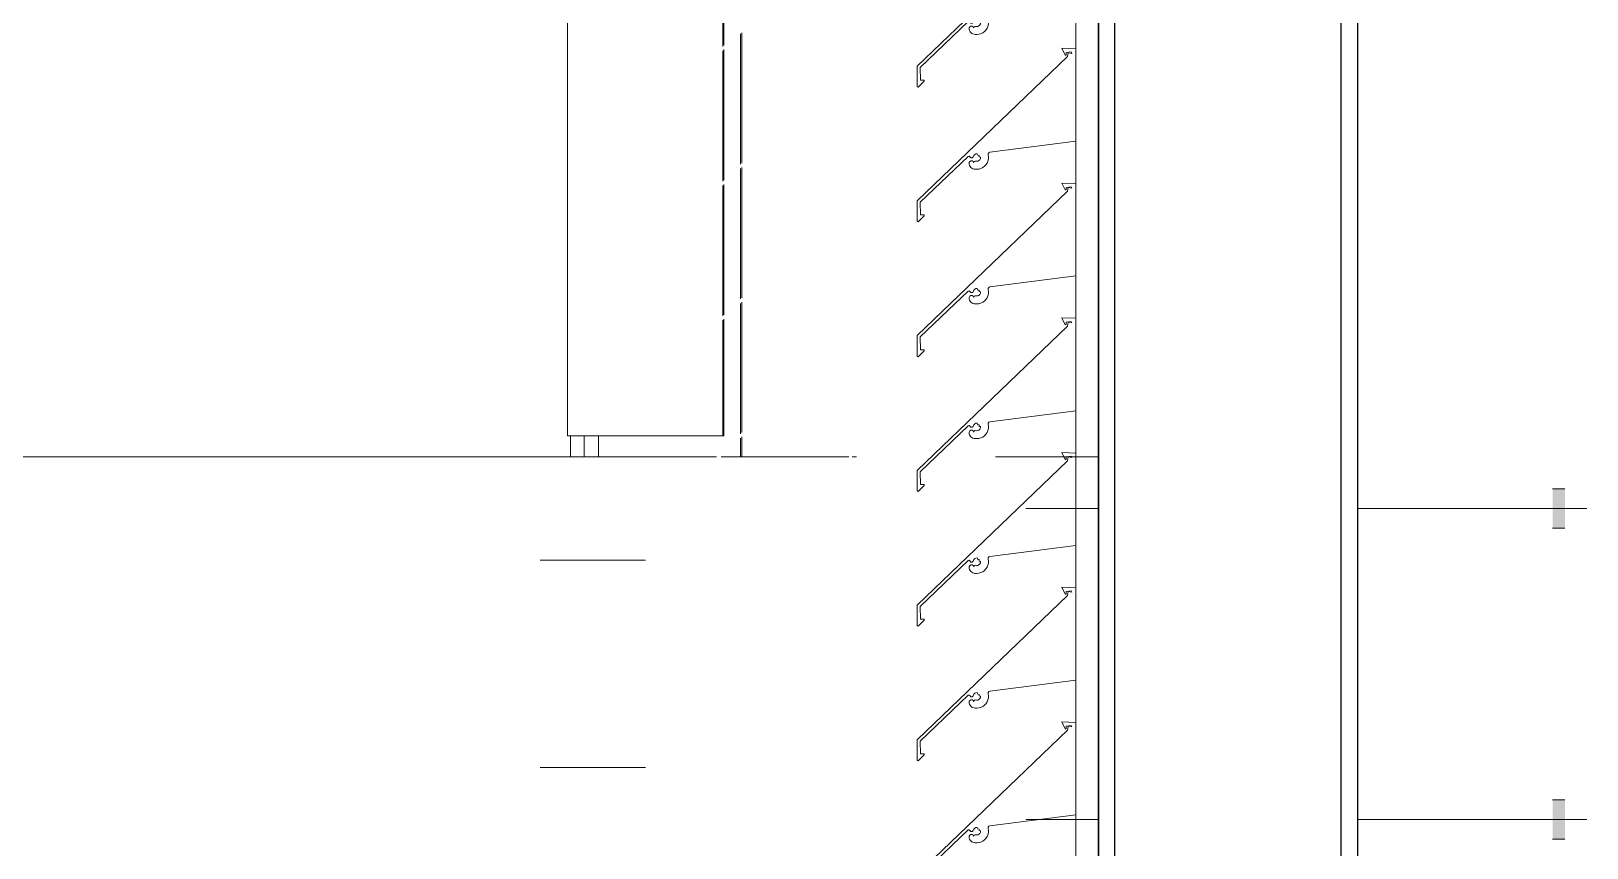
# Model space of a CAD drawing. Header units: millimetres. Extents: x -220592 to 404889, y -217665 to 38245.
# Drawn here: x 27251 to 28001, y -29455 to -29061 of the extents above; entities that cross this region are included whole.
import ezdxf

# ---------------------------------------------------------------- set-up
doc = ezdxf.new("R2010")
doc.units = ezdxf.units.MM
doc.set_wipeout_variables(frame=1)
doc.linetypes.add('XKITLINE00', pattern=[0])
doc.linetypes.add('XKITLINE02', pattern=[4, 2, -2])
for name, color, linetype in [('000 - 0_HIDE_OBJ_FRAMING_DEF_SUB_1', 7, 'Continuous'), ('000 - STRUCTURE_STEEL_FRAMING_SUB_COLOR_1', 7, 'Continuous'), ('000 - STRUCTURE_STEEL_FRAMING_SUB_COLOR_2', 7, 'Continuous'), ('000 - STRUCTURE_STEEL_FRAMING_WIPEOUT_', 7, 'Continuous')]:
    doc.layers.add(name, color=color, linetype=linetype)
doc.layers.add('Part', color=7, linetype='Continuous', lineweight=0)

# ---------------------------------------------------------------- blocks, each defined once
blk = doc.blocks.new('*A14737')
at = {"layer": 'Part', "color": 7, "linetype": 'XKITLINE00', "lineweight": 0}
for p, q in [((-172.298462, 224.156123), (-172.366148, 224.158745)), ((-172.366148, 224.158745), (-172.350613, 224.125258)), ((-172.298455, 223.710453), (-172.298462, 224.156123)), ((-172.338255, 224.118789), (-173.063377, 223.422543)), ((-172.350613, 224.125258), (-172.34549, 224.12567)), ((-172.34549, 224.12567), (-172.345361, 224.137861)), ((-172.345361, 224.137861), (-172.320378, 224.141001)), ((-172.335358, 224.137332), (-172.338255, 224.118789)), ((-172.335358, 224.137332), (-172.318342, 224.134428)), ((-172.320378, 224.141001), (-172.318342, 224.134428)), ((-172.712461, 223.657423), (-172.298455, 223.710453)), ((-173.048341, 223.416176), (-172.817326, 223.637579)), ((-172.817326, 223.637579), (-172.812166, 223.638671)), ((-172.812166, 223.638671), (-172.808512, 223.634044)), ((-172.808512, 223.634044), (-172.804048, 223.63019)), ((-172.804048, 223.63019), (-172.798154, 223.630396)), ((-172.798154, 223.630396), (-172.793971, 223.634553)), ((-172.793971, 223.634553), (-172.790857, 223.642126)), ((-172.790857, 223.642126), (-172.78619, 223.646913)), ((-172.78619, 223.646913), (-172.780114, 223.649703)), ((-172.780114, 223.649703), (-172.773442, 223.650125)), ((-172.773442, 223.650125), (-172.77112, 223.642735)), ((-172.77112, 223.642735), (-172.763955, 223.641791)), ((-172.763955, 223.641791), (-172.765124, 223.634731)), ((-172.765124, 223.634731), (-172.757418, 223.633625)), ((-172.757988, 223.627141), (-172.76079, 223.621267)), ((-172.757418, 223.633625), (-172.757988, 223.627141)), ((-172.720912, 223.645159), (-172.720672, 223.650681)), ((-172.719426, 223.635025), (-172.720912, 223.645159)), ((-172.720672, 223.650681), (-172.717536, 223.655233)), ((-172.719801, 223.624789), (-172.719426, 223.635025)), ((-172.717536, 223.655233), (-172.712461, 223.657423)), ((-172.810019, 223.612761), (-172.812659, 223.607287)), ((-172.812659, 223.607287), (-172.812163, 223.599517)), ((-172.812163, 223.599517), (-172.810428, 223.594021)), ((-172.810428, 223.594021), (-172.807674, 223.588958)), ((-172.804875, 223.615998), (-172.810019, 223.612761)), ((-172.807674, 223.588958), (-172.804002, 223.584515)), ((-172.798797, 223.61601), (-172.804875, 223.615998)), ((-172.804002, 223.584515), (-172.799549, 223.580857)), ((-172.799549, 223.580857), (-172.794479, 223.578117)), ((-172.793641, 223.612792), (-172.798797, 223.61601)), ((-172.794479, 223.578117), (-172.788978, 223.576398)), ((-172.790699, 223.60732), (-172.793641, 223.612792)), ((-172.788669, 223.612301), (-172.790699, 223.60732)), ((-172.788978, 223.576398), (-172.78325, 223.575762)), ((-172.783858, 223.614708), (-172.788669, 223.612301)), ((-172.77794, 223.613803), (-172.783858, 223.614708)), ((-172.78325, 223.575762), (-172.776451, 223.575664)), ((-172.77144, 223.614147), (-172.77794, 223.613803)), ((-172.776451, 223.575664), (-172.766238, 223.576449)), ((-172.765472, 223.616745), (-172.77144, 223.614147)), ((-172.766238, 223.576449), (-172.756337, 223.579072)), ((-172.76079, 223.621267), (-172.765472, 223.616745)), ((-172.756337, 223.579072), (-172.747074, 223.583445)), ((-172.747074, 223.583445), (-172.738758, 223.589423)), ((-172.738758, 223.589423), (-172.731662, 223.59681)), ((-172.731662, 223.59681), (-172.726022, 223.60536)), ((-172.726022, 223.60536), (-172.722024, 223.61479)), ((-172.722024, 223.61479), (-172.719801, 223.624789)), ((-173.063377, 223.422543), (-173.062824, 223.323392)), ((-173.047999, 223.35483), (-173.048341, 223.416176)), ((-173.058143, 223.320923), (-173.029494, 223.349812)), ((-173.030579, 223.354733), (-173.047999, 223.35483)), ((-173.029494, 223.349812), (-173.030579, 223.354733)), ((-173.062824, 223.323392), (-173.058143, 223.320923))]:
    blk.add_line(p, q, dxfattribs=at)
blk = doc.blocks.new('*A14761')
at = {"layer": 'Part', "color": 7, "linetype": 'XKITLINE00', "lineweight": 0}
for p, q in [((-171.648652, 214.556249), (-171.648652, 227.756135)), ((-172.298652, 224.156131), (-172.298652, 224.360427)), ((-172.298652, 223.506131), (-172.298652, 223.710427)), ((-172.298652, 222.856131), (-172.298652, 223.060427)), ((-172.298652, 222.206131), (-172.298652, 222.410427)), ((-172.298652, 221.556131), (-172.298652, 221.760427)), ((-172.298652, 220.906131), (-172.298652, 221.110427)), ((-172.298652, 220.256131), (-172.298652, 220.460427))]:
    blk.add_line(p, q, dxfattribs=at)
blk = doc.blocks.new('*A14770')
at = {"layer": 'Part', "color": 7, "linetype": 'XKITLINE00', "lineweight": 0}
for p, q in [((-171.648652, 221.248511), (-171.153485, 221.248511)), ((-171.648652, 221.128511), (-171.153485, 221.128511))]:
    blk.add_line(p, q, dxfattribs=at)
blk = doc.blocks.new('*A14829')
at = {"layer": 'Part', "color": 7, "linetype": 'XKITLINE00', "lineweight": 0}
for p, q in [((-172.338255, 220.868789), (-173.063377, 220.172543)), ((-172.298462, 220.906123), (-172.366148, 220.908745)), ((-172.366148, 220.908745), (-172.350613, 220.875258)), ((-172.350613, 220.875258), (-172.34549, 220.87567)), ((-172.34549, 220.87567), (-172.345361, 220.887861)), ((-172.345361, 220.887861), (-172.320378, 220.891001)), ((-172.335358, 220.887332), (-172.338255, 220.868789)), ((-172.335358, 220.887332), (-172.318342, 220.884428)), ((-172.320378, 220.891001), (-172.318342, 220.884428)), ((-172.298455, 220.460453), (-172.298462, 220.906123)), ((-172.78619, 220.396913), (-172.780114, 220.399703)), ((-172.780114, 220.399703), (-172.773442, 220.400125)), ((-172.773442, 220.400125), (-172.77112, 220.392735)), ((-172.720912, 220.395159), (-172.720672, 220.400681)), ((-172.720672, 220.400681), (-172.717536, 220.405233)), ((-172.717536, 220.405233), (-172.712461, 220.407423)), ((-172.712461, 220.407423), (-172.298455, 220.460453)), ((-173.048341, 220.166176), (-172.817326, 220.387579)), ((-172.817326, 220.387579), (-172.812166, 220.388671)), ((-172.810019, 220.362761), (-172.812659, 220.357287)), ((-172.812659, 220.357287), (-172.812163, 220.349517)), ((-172.812166, 220.388671), (-172.808512, 220.384044)), ((-172.812163, 220.349517), (-172.810428, 220.344021)), ((-172.810428, 220.344021), (-172.807674, 220.338958)), ((-172.804875, 220.365998), (-172.810019, 220.362761)), ((-172.808512, 220.384044), (-172.804048, 220.38019)), ((-172.807674, 220.338958), (-172.804002, 220.334515)), ((-172.798797, 220.36601), (-172.804875, 220.365998)), ((-172.804048, 220.38019), (-172.798154, 220.380396)), ((-172.804002, 220.334515), (-172.799549, 220.330857)), ((-172.799549, 220.330857), (-172.794479, 220.328117)), ((-172.793641, 220.362792), (-172.798797, 220.36601)), ((-172.798154, 220.380396), (-172.793971, 220.384553)), ((-172.794479, 220.328117), (-172.788978, 220.326398)), ((-172.793971, 220.384553), (-172.790857, 220.392126)), ((-172.790699, 220.35732), (-172.793641, 220.362792)), ((-172.790857, 220.392126), (-172.78619, 220.396913)), ((-172.788669, 220.362301), (-172.790699, 220.35732)), ((-172.788978, 220.326398), (-172.78325, 220.325762)), ((-172.783858, 220.364708), (-172.788669, 220.362301)), ((-172.77794, 220.363803), (-172.783858, 220.364708)), ((-172.78325, 220.325762), (-172.776451, 220.325664)), ((-172.77144, 220.364147), (-172.77794, 220.363803)), ((-172.776451, 220.325664), (-172.766238, 220.326449)), ((-172.765472, 220.366745), (-172.77144, 220.364147)), ((-172.77112, 220.392735), (-172.763955, 220.391791)), ((-172.766238, 220.326449), (-172.756337, 220.329072)), ((-172.76079, 220.371267), (-172.765472, 220.366745)), ((-172.763955, 220.391791), (-172.765124, 220.384731)), ((-172.765124, 220.384731), (-172.757418, 220.383625)), ((-172.757988, 220.377141), (-172.76079, 220.371267)), ((-172.757418, 220.383625), (-172.757988, 220.377141)), ((-172.756337, 220.329072), (-172.747074, 220.333445)), ((-172.747074, 220.333445), (-172.738758, 220.339423)), ((-172.738758, 220.339423), (-172.731662, 220.34681)), ((-172.731662, 220.34681), (-172.726022, 220.35536)), ((-172.726022, 220.35536), (-172.722024, 220.36479)), ((-172.722024, 220.36479), (-172.719801, 220.374789)), ((-172.719426, 220.385025), (-172.720912, 220.395159)), ((-172.719801, 220.374789), (-172.719426, 220.385025)), ((-173.063377, 220.172543), (-173.062824, 220.073392)), ((-173.058143, 220.070923), (-173.029494, 220.099812)), ((-173.047999, 220.10483), (-173.048341, 220.166176)), ((-173.030579, 220.104733), (-173.047999, 220.10483)), ((-173.029494, 220.099812), (-173.030579, 220.104733)), ((-173.062824, 220.073392), (-173.058143, 220.070923))]:
    blk.add_line(p, q, dxfattribs=at)
blk = doc.blocks.new('*A14830')
at = {"layer": 'Part', "color": 7, "linetype": 'XKITLINE00', "lineweight": 0}
for p, q in [((-172.298462, 221.556123), (-172.366148, 221.558745)), ((-172.366148, 221.558745), (-172.350613, 221.525258)), ((-172.350613, 221.525258), (-172.34549, 221.52567)), ((-172.34549, 221.52567), (-172.345361, 221.537861)), ((-172.345361, 221.537861), (-172.320378, 221.541001)), ((-172.335358, 221.537332), (-172.338255, 221.518789)), ((-172.335358, 221.537332), (-172.318342, 221.534428)), ((-172.320378, 221.541001), (-172.318342, 221.534428)), ((-172.298455, 221.110453), (-172.298462, 221.556123)), ((-172.338255, 221.518789), (-173.063377, 220.822543)), ((-172.712461, 221.057423), (-172.298455, 221.110453)), ((-173.048341, 220.816176), (-172.817326, 221.037579)), ((-172.817326, 221.037579), (-172.812166, 221.038671)), ((-172.810019, 221.012761), (-172.812659, 221.007287)), ((-172.812659, 221.007287), (-172.812163, 220.999517)), ((-172.812166, 221.038671), (-172.808512, 221.034044)), ((-172.812163, 220.999517), (-172.810428, 220.994021)), ((-172.804875, 221.015998), (-172.810019, 221.012761)), ((-172.808512, 221.034044), (-172.804048, 221.03019)), ((-172.798797, 221.01601), (-172.804875, 221.015998)), ((-172.804048, 221.03019), (-172.798154, 221.030396)), ((-172.793641, 221.012792), (-172.798797, 221.01601)), ((-172.798154, 221.030396), (-172.793971, 221.034553)), ((-172.793971, 221.034553), (-172.790857, 221.042126)), ((-172.790699, 221.00732), (-172.793641, 221.012792)), ((-172.790857, 221.042126), (-172.78619, 221.046913)), ((-172.788669, 221.012301), (-172.790699, 221.00732)), ((-172.783858, 221.014708), (-172.788669, 221.012301)), ((-172.78619, 221.046913), (-172.780114, 221.049703)), ((-172.77794, 221.013803), (-172.783858, 221.014708)), ((-172.780114, 221.049703), (-172.773442, 221.050125)), ((-172.77144, 221.014147), (-172.77794, 221.013803)), ((-172.773442, 221.050125), (-172.77112, 221.042735)), ((-172.765472, 221.016745), (-172.77144, 221.014147)), ((-172.77112, 221.042735), (-172.763955, 221.041791)), ((-172.76079, 221.021267), (-172.765472, 221.016745)), ((-172.763955, 221.041791), (-172.765124, 221.034731)), ((-172.765124, 221.034731), (-172.757418, 221.033625)), ((-172.757988, 221.027141), (-172.76079, 221.021267)), ((-172.757418, 221.033625), (-172.757988, 221.027141)), ((-172.731662, 220.99681), (-172.726022, 221.00536)), ((-172.726022, 221.00536), (-172.722024, 221.01479)), ((-172.722024, 221.01479), (-172.719801, 221.024789)), ((-172.720912, 221.045159), (-172.720672, 221.050681)), ((-172.719426, 221.035025), (-172.720912, 221.045159)), ((-172.720672, 221.050681), (-172.717536, 221.055233)), ((-172.719801, 221.024789), (-172.719426, 221.035025)), ((-172.717536, 221.055233), (-172.712461, 221.057423)), ((-172.810428, 220.994021), (-172.807674, 220.988958)), ((-172.807674, 220.988958), (-172.804002, 220.984515)), ((-172.804002, 220.984515), (-172.799549, 220.980857)), ((-172.799549, 220.980857), (-172.794479, 220.978117)), ((-172.794479, 220.978117), (-172.788978, 220.976398)), ((-172.788978, 220.976398), (-172.78325, 220.975762)), ((-172.78325, 220.975762), (-172.776451, 220.975664)), ((-172.776451, 220.975664), (-172.766238, 220.976449)), ((-172.766238, 220.976449), (-172.756337, 220.979072)), ((-172.756337, 220.979072), (-172.747074, 220.983445)), ((-172.747074, 220.983445), (-172.738758, 220.989423)), ((-172.738758, 220.989423), (-172.731662, 220.99681)), ((-173.063377, 220.822543), (-173.062824, 220.723392)), ((-173.047999, 220.75483), (-173.048341, 220.816176)), ((-173.062824, 220.723392), (-173.058143, 220.720923)), ((-173.058143, 220.720923), (-173.029494, 220.749812)), ((-173.030579, 220.754733), (-173.047999, 220.75483)), ((-173.029494, 220.749812), (-173.030579, 220.754733))]:
    blk.add_line(p, q, dxfattribs=at)
blk = doc.blocks.new('*A14831')
at = {"layer": 'Part', "color": 7, "linetype": 'XKITLINE00', "lineweight": 0}
for p, q in [((-172.298462, 222.206123), (-172.366148, 222.208745)), ((-172.366148, 222.208745), (-172.350613, 222.175258)), ((-172.298455, 221.760453), (-172.298462, 222.206123)), ((-172.338255, 222.168789), (-173.063377, 221.472543)), ((-172.350613, 222.175258), (-172.34549, 222.17567)), ((-172.34549, 222.17567), (-172.345361, 222.187861)), ((-172.345361, 222.187861), (-172.320378, 222.191001)), ((-172.335358, 222.187332), (-172.338255, 222.168789)), ((-172.335358, 222.187332), (-172.318342, 222.184428)), ((-172.320378, 222.191001), (-172.318342, 222.184428)), ((-172.712461, 221.707423), (-172.298455, 221.760453)), ((-173.048341, 221.466176), (-172.817326, 221.687579)), ((-172.817326, 221.687579), (-172.812166, 221.688671)), ((-172.812166, 221.688671), (-172.808512, 221.684044)), ((-172.808512, 221.684044), (-172.804048, 221.68019)), ((-172.804048, 221.68019), (-172.798154, 221.680396)), ((-172.798154, 221.680396), (-172.793971, 221.684553)), ((-172.793971, 221.684553), (-172.790857, 221.692126)), ((-172.790857, 221.692126), (-172.78619, 221.696913)), ((-172.78619, 221.696913), (-172.780114, 221.699703)), ((-172.780114, 221.699703), (-172.773442, 221.700125)), ((-172.773442, 221.700125), (-172.77112, 221.692735)), ((-172.77112, 221.692735), (-172.763955, 221.691791)), ((-172.763955, 221.691791), (-172.765124, 221.684731)), ((-172.765124, 221.684731), (-172.757418, 221.683625)), ((-172.757988, 221.677141), (-172.76079, 221.671267)), ((-172.757418, 221.683625), (-172.757988, 221.677141)), ((-172.722024, 221.66479), (-172.719801, 221.674789)), ((-172.720912, 221.695159), (-172.720672, 221.700681)), ((-172.719426, 221.685025), (-172.720912, 221.695159)), ((-172.720672, 221.700681), (-172.717536, 221.705233)), ((-172.719801, 221.674789), (-172.719426, 221.685025)), ((-172.717536, 221.705233), (-172.712461, 221.707423)), ((-172.810019, 221.662761), (-172.812659, 221.657287)), ((-172.812659, 221.657287), (-172.812163, 221.649517)), ((-172.812163, 221.649517), (-172.810428, 221.644021)), ((-172.810428, 221.644021), (-172.807674, 221.638958)), ((-172.804875, 221.665998), (-172.810019, 221.662761)), ((-172.807674, 221.638958), (-172.804002, 221.634515)), ((-172.798797, 221.66601), (-172.804875, 221.665998)), ((-172.804002, 221.634515), (-172.799549, 221.630857)), ((-172.799549, 221.630857), (-172.794479, 221.628117)), ((-172.793641, 221.662792), (-172.798797, 221.66601)), ((-172.794479, 221.628117), (-172.788978, 221.626398)), ((-172.790699, 221.65732), (-172.793641, 221.662792)), ((-172.788669, 221.662301), (-172.790699, 221.65732)), ((-172.788978, 221.626398), (-172.78325, 221.625762)), ((-172.783858, 221.664708), (-172.788669, 221.662301)), ((-172.77794, 221.663803), (-172.783858, 221.664708)), ((-172.78325, 221.625762), (-172.776451, 221.625664)), ((-172.77144, 221.664147), (-172.77794, 221.663803)), ((-172.776451, 221.625664), (-172.766238, 221.626449)), ((-172.765472, 221.666745), (-172.77144, 221.664147)), ((-172.766238, 221.626449), (-172.756337, 221.629072)), ((-172.76079, 221.671267), (-172.765472, 221.666745)), ((-172.756337, 221.629072), (-172.747074, 221.633445)), ((-172.747074, 221.633445), (-172.738758, 221.639423)), ((-172.738758, 221.639423), (-172.731662, 221.64681)), ((-172.731662, 221.64681), (-172.726022, 221.65536)), ((-172.726022, 221.65536), (-172.722024, 221.66479)), ((-173.063377, 221.472543), (-173.062824, 221.373392)), ((-173.047999, 221.40483), (-173.048341, 221.466176)), ((-173.058143, 221.370923), (-173.029494, 221.399812)), ((-173.030579, 221.404733), (-173.047999, 221.40483)), ((-173.029494, 221.399812), (-173.030579, 221.404733)), ((-173.062824, 221.373392), (-173.058143, 221.370923))]:
    blk.add_line(p, q, dxfattribs=at)
blk = doc.blocks.new('*A14832')
at = {"layer": 'Part', "color": 7, "linetype": 'XKITLINE00', "lineweight": 0}
for p, q in [((-172.338255, 222.818789), (-173.063377, 222.122543)), ((-172.298462, 222.856123), (-172.366148, 222.858745)), ((-172.366148, 222.858745), (-172.350613, 222.825258)), ((-172.350613, 222.825258), (-172.34549, 222.82567)), ((-172.34549, 222.82567), (-172.345361, 222.837861)), ((-172.345361, 222.837861), (-172.320378, 222.841001)), ((-172.335358, 222.837332), (-172.338255, 222.818789)), ((-172.335358, 222.837332), (-172.318342, 222.834428)), ((-172.320378, 222.841001), (-172.318342, 222.834428)), ((-172.298455, 222.410453), (-172.298462, 222.856123)), ((-172.780114, 222.349703), (-172.773442, 222.350125)), ((-172.773442, 222.350125), (-172.77112, 222.342735)), ((-172.720912, 222.345159), (-172.720672, 222.350681)), ((-172.720672, 222.350681), (-172.717536, 222.355233)), ((-172.717536, 222.355233), (-172.712461, 222.357423)), ((-172.712461, 222.357423), (-172.298455, 222.410453)), ((-173.048341, 222.116176), (-172.817326, 222.337579)), ((-172.817326, 222.337579), (-172.812166, 222.338671)), ((-172.810019, 222.312761), (-172.812659, 222.307287)), ((-172.812659, 222.307287), (-172.812163, 222.299517)), ((-172.812166, 222.338671), (-172.808512, 222.334044)), ((-172.812163, 222.299517), (-172.810428, 222.294021)), ((-172.810428, 222.294021), (-172.807674, 222.288958)), ((-172.804875, 222.315998), (-172.810019, 222.312761)), ((-172.808512, 222.334044), (-172.804048, 222.33019)), ((-172.807674, 222.288958), (-172.804002, 222.284515)), ((-172.798797, 222.31601), (-172.804875, 222.315998)), ((-172.804048, 222.33019), (-172.798154, 222.330396)), ((-172.804002, 222.284515), (-172.799549, 222.280857)), ((-172.799549, 222.280857), (-172.794479, 222.278117)), ((-172.793641, 222.312792), (-172.798797, 222.31601)), ((-172.798154, 222.330396), (-172.793971, 222.334553)), ((-172.794479, 222.278117), (-172.788978, 222.276398)), ((-172.793971, 222.334553), (-172.790857, 222.342126)), ((-172.790699, 222.30732), (-172.793641, 222.312792)), ((-172.790857, 222.342126), (-172.78619, 222.346913)), ((-172.788669, 222.312301), (-172.790699, 222.30732)), ((-172.788978, 222.276398), (-172.78325, 222.275762)), ((-172.783858, 222.314708), (-172.788669, 222.312301)), ((-172.78619, 222.346913), (-172.780114, 222.349703)), ((-172.77794, 222.313803), (-172.783858, 222.314708)), ((-172.78325, 222.275762), (-172.776451, 222.275664)), ((-172.77144, 222.314147), (-172.77794, 222.313803)), ((-172.776451, 222.275664), (-172.766238, 222.276449)), ((-172.765472, 222.316745), (-172.77144, 222.314147)), ((-172.77112, 222.342735), (-172.763955, 222.341791)), ((-172.766238, 222.276449), (-172.756337, 222.279072)), ((-172.76079, 222.321267), (-172.765472, 222.316745)), ((-172.763955, 222.341791), (-172.765124, 222.334731)), ((-172.765124, 222.334731), (-172.757418, 222.333625)), ((-172.757988, 222.327141), (-172.76079, 222.321267)), ((-172.757418, 222.333625), (-172.757988, 222.327141)), ((-172.756337, 222.279072), (-172.747074, 222.283445)), ((-172.747074, 222.283445), (-172.738758, 222.289423)), ((-172.738758, 222.289423), (-172.731662, 222.29681)), ((-172.731662, 222.29681), (-172.726022, 222.30536)), ((-172.726022, 222.30536), (-172.722024, 222.31479)), ((-172.722024, 222.31479), (-172.719801, 222.324789)), ((-172.719426, 222.335025), (-172.720912, 222.345159)), ((-172.719801, 222.324789), (-172.719426, 222.335025)), ((-173.063377, 222.122543), (-173.062824, 222.023392)), ((-173.058143, 222.020923), (-173.029494, 222.049812)), ((-173.047999, 222.05483), (-173.048341, 222.116176)), ((-173.030579, 222.054733), (-173.047999, 222.05483)), ((-173.029494, 222.049812), (-173.030579, 222.054733)), ((-173.062824, 222.023392), (-173.058143, 222.020923))]:
    blk.add_line(p, q, dxfattribs=at)
blk = doc.blocks.new('*A14833')
at = {"layer": 'Part', "color": 7, "linetype": 'XKITLINE00', "lineweight": 0}
for p, q in [((-172.298462, 223.506123), (-172.366148, 223.508745)), ((-172.366148, 223.508745), (-172.350613, 223.475258)), ((-172.350613, 223.475258), (-172.34549, 223.47567)), ((-172.34549, 223.47567), (-172.345361, 223.487861)), ((-172.345361, 223.487861), (-172.320378, 223.491001)), ((-172.335358, 223.487332), (-172.338255, 223.468789)), ((-172.335358, 223.487332), (-172.318342, 223.484428)), ((-172.320378, 223.491001), (-172.318342, 223.484428)), ((-172.298455, 223.060453), (-172.298462, 223.506123)), ((-172.338255, 223.468789), (-173.063377, 222.772543)), ((-172.712461, 223.007423), (-172.298455, 223.060453)), ((-173.048341, 222.766176), (-172.817326, 222.987579)), ((-172.817326, 222.987579), (-172.812166, 222.988671)), ((-172.810019, 222.962761), (-172.812659, 222.957287)), ((-172.812659, 222.957287), (-172.812163, 222.949517)), ((-172.812166, 222.988671), (-172.808512, 222.984044)), ((-172.804875, 222.965998), (-172.810019, 222.962761)), ((-172.808512, 222.984044), (-172.804048, 222.98019)), ((-172.798797, 222.96601), (-172.804875, 222.965998)), ((-172.804048, 222.98019), (-172.798154, 222.980396)), ((-172.793641, 222.962792), (-172.798797, 222.96601)), ((-172.798154, 222.980396), (-172.793971, 222.984553)), ((-172.793971, 222.984553), (-172.790857, 222.992126)), ((-172.790699, 222.95732), (-172.793641, 222.962792)), ((-172.790857, 222.992126), (-172.78619, 222.996913)), ((-172.788669, 222.962301), (-172.790699, 222.95732)), ((-172.783858, 222.964708), (-172.788669, 222.962301)), ((-172.78619, 222.996913), (-172.780114, 222.999703)), ((-172.77794, 222.963803), (-172.783858, 222.964708)), ((-172.780114, 222.999703), (-172.773442, 223.000125)), ((-172.77144, 222.964147), (-172.77794, 222.963803)), ((-172.773442, 223.000125), (-172.77112, 222.992735)), ((-172.765472, 222.966745), (-172.77144, 222.964147)), ((-172.77112, 222.992735), (-172.763955, 222.991791)), ((-172.76079, 222.971267), (-172.765472, 222.966745)), ((-172.763955, 222.991791), (-172.765124, 222.984731)), ((-172.765124, 222.984731), (-172.757418, 222.983625)), ((-172.757988, 222.977141), (-172.76079, 222.971267)), ((-172.757418, 222.983625), (-172.757988, 222.977141)), ((-172.731662, 222.94681), (-172.726022, 222.95536)), ((-172.726022, 222.95536), (-172.722024, 222.96479)), ((-172.722024, 222.96479), (-172.719801, 222.974789)), ((-172.720912, 222.995159), (-172.720672, 223.000681)), ((-172.719426, 222.985025), (-172.720912, 222.995159)), ((-172.720672, 223.000681), (-172.717536, 223.005233)), ((-172.719801, 222.974789), (-172.719426, 222.985025)), ((-172.717536, 223.005233), (-172.712461, 223.007423)), ((-172.812163, 222.949517), (-172.810428, 222.944021)), ((-172.810428, 222.944021), (-172.807674, 222.938958)), ((-172.807674, 222.938958), (-172.804002, 222.934515)), ((-172.804002, 222.934515), (-172.799549, 222.930857)), ((-172.799549, 222.930857), (-172.794479, 222.928117)), ((-172.794479, 222.928117), (-172.788978, 222.926398)), ((-172.788978, 222.926398), (-172.78325, 222.925762)), ((-172.78325, 222.925762), (-172.776451, 222.925664)), ((-172.776451, 222.925664), (-172.766238, 222.926449)), ((-172.766238, 222.926449), (-172.756337, 222.929072)), ((-172.756337, 222.929072), (-172.747074, 222.933445)), ((-172.747074, 222.933445), (-172.738758, 222.939423)), ((-172.738758, 222.939423), (-172.731662, 222.94681)), ((-173.063377, 222.772543), (-173.062824, 222.673392)), ((-173.047999, 222.70483), (-173.048341, 222.766176)), ((-173.062824, 222.673392), (-173.058143, 222.670923)), ((-173.058143, 222.670923), (-173.029494, 222.699812)), ((-173.030579, 222.704733), (-173.047999, 222.70483)), ((-173.029494, 222.699812), (-173.030579, 222.704733))]:
    blk.add_line(p, q, dxfattribs=at)
blk = doc.blocks.new('*A14839')
at = {"layer": 'Part', "color": 7, "linetype": 'XKITLINE00', "lineweight": 0}
for p, q in [((-172.338255, 224.768789), (-173.063377, 224.072543)), ((-172.298462, 224.806123), (-172.366148, 224.808745)), ((-172.366148, 224.808745), (-172.350613, 224.775258)), ((-172.350613, 224.775258), (-172.34549, 224.77567)), ((-172.34549, 224.77567), (-172.345361, 224.787861)), ((-172.345361, 224.787861), (-172.320378, 224.791001)), ((-172.335358, 224.787332), (-172.338255, 224.768789)), ((-172.335358, 224.787332), (-172.318342, 224.784428)), ((-172.320378, 224.791001), (-172.318342, 224.784428)), ((-172.298455, 224.360453), (-172.298462, 224.806123)), ((-172.720912, 224.295159), (-172.720672, 224.300681)), ((-172.720672, 224.300681), (-172.717536, 224.305233)), ((-172.717536, 224.305233), (-172.712461, 224.307423)), ((-172.712461, 224.307423), (-172.298455, 224.360453)), ((-173.048341, 224.066176), (-172.817326, 224.287579)), ((-172.817326, 224.287579), (-172.812166, 224.288671)), ((-172.810019, 224.262761), (-172.812659, 224.257287)), ((-172.812659, 224.257287), (-172.812163, 224.249517)), ((-172.812166, 224.288671), (-172.808512, 224.284044)), ((-172.812163, 224.249517), (-172.810428, 224.244021)), ((-172.810428, 224.244021), (-172.807674, 224.238958)), ((-172.804875, 224.265998), (-172.810019, 224.262761)), ((-172.808512, 224.284044), (-172.804048, 224.28019)), ((-172.807674, 224.238958), (-172.804002, 224.234515)), ((-172.798797, 224.26601), (-172.804875, 224.265998)), ((-172.804048, 224.28019), (-172.798154, 224.280396)), ((-172.804002, 224.234515), (-172.799549, 224.230857)), ((-172.799549, 224.230857), (-172.794479, 224.228117)), ((-172.793641, 224.262792), (-172.798797, 224.26601)), ((-172.798154, 224.280396), (-172.793971, 224.284553)), ((-172.794479, 224.228117), (-172.788978, 224.226398)), ((-172.793971, 224.284553), (-172.790857, 224.292126)), ((-172.790699, 224.25732), (-172.793641, 224.262792)), ((-172.790857, 224.292126), (-172.78619, 224.296913)), ((-172.788669, 224.262301), (-172.790699, 224.25732)), ((-172.788978, 224.226398), (-172.78325, 224.225762)), ((-172.783858, 224.264708), (-172.788669, 224.262301)), ((-172.78619, 224.296913), (-172.780114, 224.299703)), ((-172.77794, 224.263803), (-172.783858, 224.264708)), ((-172.78325, 224.225762), (-172.776451, 224.225664)), ((-172.780114, 224.299703), (-172.773442, 224.300125)), ((-172.77144, 224.264147), (-172.77794, 224.263803)), ((-172.776451, 224.225664), (-172.766238, 224.226449)), ((-172.773442, 224.300125), (-172.77112, 224.292735)), ((-172.765472, 224.266745), (-172.77144, 224.264147)), ((-172.77112, 224.292735), (-172.763955, 224.291791)), ((-172.766238, 224.226449), (-172.756337, 224.229072)), ((-172.76079, 224.271267), (-172.765472, 224.266745)), ((-172.763955, 224.291791), (-172.765124, 224.284731)), ((-172.765124, 224.284731), (-172.757418, 224.283625)), ((-172.757988, 224.277141), (-172.76079, 224.271267)), ((-172.757418, 224.283625), (-172.757988, 224.277141)), ((-172.756337, 224.229072), (-172.747074, 224.233445)), ((-172.747074, 224.233445), (-172.738758, 224.239423)), ((-172.738758, 224.239423), (-172.731662, 224.24681)), ((-172.731662, 224.24681), (-172.726022, 224.25536)), ((-172.726022, 224.25536), (-172.722024, 224.26479)), ((-172.722024, 224.26479), (-172.719801, 224.274789)), ((-172.719426, 224.285025), (-172.720912, 224.295159)), ((-172.719801, 224.274789), (-172.719426, 224.285025)), ((-173.063377, 224.072543), (-173.062824, 223.973392)), ((-173.047999, 224.00483), (-173.048341, 224.066176)), ((-173.030579, 224.004733), (-173.047999, 224.00483)), ((-173.029494, 223.999812), (-173.030579, 224.004733)), ((-173.062824, 223.973392), (-173.058143, 223.970923)), ((-173.058143, 223.970923), (-173.029494, 223.999812))]:
    blk.add_line(p, q, dxfattribs=at)
blk = doc.blocks.new('*A14736')
at = {"layer": '000 - 0_HIDE_OBJ_FRAMING_DEF_SUB_1', "color": 7, "linetype": 'XKITLINE00', "lineweight": 0}
for p, q in [((-171.153485, 242.190805), (-171.153485, 214.940805)), ((-171.073485, 214.940805), (-171.073485, 242.190805)), ((-169.983485, 214.940805), (-169.983485, 242.190805)), ((-169.903485, 218.690805), (-169.903485, 238.690805))]:
    blk.add_line(p, q, dxfattribs=at)
blk = doc.blocks.new('*A14767')
at = {"layer": '000 - 0_HIDE_OBJ_FRAMING_DEF_SUB_1'}
for points in [[(-170.9034, 221.8435), (-171.1534, 221.8435), (-171.1534, 222.0335), (-170.9034, 222.0335)], [(-170.9034, 221.8435), (-171.1534, 221.8435), (-171.1534, 222.0335), (-170.9034, 222.0335)], [(-168.9034, 221.8435), (-168.9634, 221.8435), (-168.9634, 222.0335), (-168.9034, 222.0335)], [(-168.9034, 221.8435), (-168.9634, 221.8435), (-168.9634, 222.0335), (-168.9034, 222.0335)], [(-170.9034, 220.3435), (-171.1534, 220.3435), (-171.1534, 220.5335), (-170.9034, 220.5335)], [(-170.9034, 220.3435), (-171.1534, 220.3435), (-171.1534, 220.5335), (-170.9034, 220.5335)], [(-168.9034, 220.3435), (-168.9634, 220.3435), (-168.9634, 220.5335), (-168.9034, 220.5335)], [(-168.9034, 220.3435), (-168.9634, 220.3435), (-168.9634, 220.5335), (-168.9034, 220.5335)]]:
    blk.add_hatch(color=7, dxfattribs=at).paths.add_polyline_path(points, flags=17)
at = {"layer": '000 - 0_HIDE_OBJ_FRAMING_DEF_SUB_1', "color": 7, "linetype": 'XKITLINE00', "lineweight": 0}
for p, q in [((-170.9034, 222.0335), (-171.1534, 222.0335)), ((-170.9034, 222.0335), (-171.1534, 222.0335)), ((-168.9034, 222.0335), (-168.9634, 222.0335)), ((-168.9034, 222.0335), (-168.9634, 222.0335)), ((-168.7978, 221.9385), (-171.5034, 221.9385)), ((-168.7978, 221.9385), (-171.5034, 221.9385)), ((-170.9034, 221.8435), (-171.1534, 221.8435)), ((-170.9034, 221.8435), (-171.1534, 221.8435)), ((-168.9034, 221.8435), (-168.9634, 221.8435)), ((-168.9034, 221.8435), (-168.9634, 221.8435)), ((-170.9034, 220.5335), (-171.1534, 220.5335)), ((-170.9034, 220.5335), (-171.1534, 220.5335)), ((-168.9034, 220.5335), (-168.9634, 220.5335)), ((-168.9034, 220.5335), (-168.9634, 220.5335)), ((-168.7978, 220.4385), (-171.5034, 220.4385)), ((-168.7978, 220.4385), (-171.5034, 220.4385)), ((-170.9034, 220.3435), (-171.1534, 220.3435)), ((-170.9034, 220.3435), (-171.1534, 220.3435)), ((-168.9034, 220.3435), (-168.9634, 220.3435)), ((-168.9034, 220.3435), (-168.9634, 220.3435))]:
    blk.add_line(p, q, dxfattribs=at)
blk = doc.blocks.new('*A14790')
at = {"layer": '000 - 0_HIDE_OBJ_FRAMING_DEF_SUB_1', "color": 7, "linetype": 'XKITLINE00', "lineweight": 0}
for p, q in [((-184.211249, 222.188511), (-172.994673, 222.188511)), ((-172.972866, 222.188511), (-172.356761, 222.188511)), ((-172.340186, 222.188511), (-172.319607, 222.188511)), ((-171.648652, 222.188511), (-171.153485, 222.188511))]:
    blk.add_line(p, q, dxfattribs=at)
blk = doc.blocks.new('*A14748')
at = {"layer": '000 - 0_HIDE_OBJ_FRAMING_DEF_SUB_1', "color": 7, "linetype": 'XKITLINE00', "lineweight": 0}
for p, q in [((-173.713199, 222.288511), (-173.713199, 240.088511)), ((-172.964598, 224.167389), (-172.964598, 224.796435)), ((-172.958493, 224.17325), (-172.958493, 224.802286)), ((-172.87913, 223.599453), (-172.87913, 224.228347)), ((-172.873025, 223.605315), (-172.873025, 224.234198)), ((-172.958493, 223.52325), (-172.958493, 224.152286)), ((-172.964598, 223.517389), (-172.964598, 224.146435)), ((-172.87913, 222.949453), (-172.87913, 223.578347)), ((-172.873025, 222.955315), (-172.873025, 223.584198)), ((-172.964598, 222.867389), (-172.964598, 223.496435)), ((-172.958493, 222.87325), (-172.958493, 223.502286)), ((-172.87913, 222.299453), (-172.87913, 222.928347)), ((-172.873025, 222.305315), (-172.873025, 222.934198)), ((-172.964598, 222.288511), (-172.964598, 222.846435)), ((-172.958493, 222.288511), (-172.958493, 222.852286)), ((-172.958493, 222.288511), (-173.713199, 222.288511)), ((-173.697937, 222.188511), (-173.697937, 222.288511)), ((-173.633058, 222.188511), (-173.633058, 222.288511)), ((-173.562852, 222.188511), (-173.562852, 222.288511)), ((-172.87913, 222.188511), (-172.87913, 222.278347)), ((-172.873025, 222.188511), (-172.873025, 222.284198))]:
    blk.add_line(p, q, dxfattribs=at)
blk = doc.blocks.new('*A14768')
at = {"layer": '000 - 0_HIDE_OBJ_FRAMING_DEF_SUB_1', "color": 7, "linetype": 'XKITLINE02', "lineweight": 0}
for p, q in [((-173.845266, 220.688498), (-173.366949, 220.688498)), ((-173.814916, 220.688498), (-173.336599, 220.688498))]:
    blk.add_line(p, q, dxfattribs=at)
blk = doc.blocks.new('*A14769')
at = {"layer": '000 - 0_HIDE_OBJ_FRAMING_DEF_SUB_1', "color": 7, "linetype": 'XKITLINE02', "lineweight": 0}
for p, q in [((-173.845266, 221.688511), (-173.366949, 221.688511)), ((-173.814916, 221.688511), (-173.336599, 221.688511))]:
    blk.add_line(p, q, dxfattribs=at)
blk = doc.blocks.new('W-1-PP18-ST_20260402-011103_LOWER_PL')
at = {"layer": '000 - 0_HIDE_OBJ_FRAMING_DEF_SUB_1', "color": 7, "lineweight": 0, "xscale": 100, "yscale": 100, "zscale": 100}
for name in ['*A14736', '*A14748', '*A14790', '*A14767', '*A14769', '*A14768']:
    blk.add_blockref(name, (17759.3349, -35779.0805), dxfattribs=at)
blk = doc.blocks.new('*U17627')
at = {"color": 7}
blk.add_wipeout([(0, 0), (0, 125), (5746.4974, 125), (5746.4974, 0)], dxfattribs=at).dxf.layer = '000 - STRUCTURE_STEEL_FRAMING_WIPEOUT_'
at = {"layer": '000 - STRUCTURE_STEEL_FRAMING_SUB_COLOR_1', "color": 7}
for points in [[(0, 125), (0, 117), (5746.4974, 117), (5746.4974, 125)], [(0, 0), (0, 8), (5746.4974, 8), (5746.4974, 0)]]:
    blk.add_lwpolyline(points, close=True, dxfattribs=at)
at = {"layer": '000 - STRUCTURE_STEEL_FRAMING_SUB_COLOR_2', "color": 7}
blk.add_lwpolyline([(0, 0), (0, 125), (5746.4974, 125), (5746.4974, 0)], close=True, dxfattribs=at)
blk = doc.blocks.new('W-1-PP18-ST_20260402-014810LOPL_MAIN_ST')
at = {"color": 7, "rotation": 90}
blk.add_blockref('*U17627', (769, -14285), dxfattribs=at)

msp = doc.modelspace()

# ---------------------------------------------------------------- block references
at = {"color": 7, "lineweight": 0, "xscale": 100, "yscale": 100, "zscale": 100}
for name in ['*A14761', '*A14839', '*A14737', '*A14833', '*A14832', '*A14831', '*A14830', '*A14770', '*A14829']:
    msp.add_blockref(name, (44984.4833, -51484.8507), dxfattribs=at)

# ---------------------------------------------------------------- next in the draw order: block references
at = {"layer": 'Defpoints', "color": 7}
msp.add_blockref('W-1-PP18-ST_20260402-011103_LOWER_PL', (27121.4984, -15705.7702), dxfattribs=at)

# ---------------------------------------------------------------- next in the draw order: block references
msp.add_blockref('W-1-PP18-ST_20260402-014810LOPL_MAIN_ST', (27121.4984, -15705.7702), dxfattribs=at)

doc.saveas('drawing.dxf')
